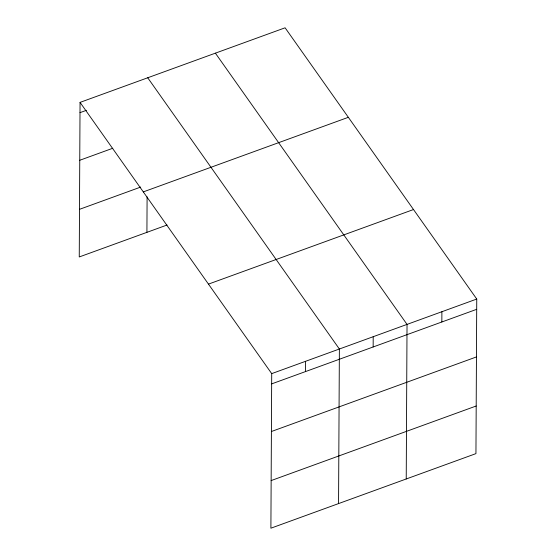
<?xml version="1.0" encoding="UTF-8"?>
<svg xmlns="http://www.w3.org/2000/svg" width="556" height="556" viewBox="0 0 556 556"><rect width="100%" height="100%" fill="white"/><g stroke="black" fill="none" stroke-linecap="round" stroke-linejoin="round"><path stroke-width="0.83" d="M80.057 102.387L271.71 373.625L270.897 528.2L475.943 453.62L476.749 299.045L285.103 27.8L80.057 102.387L79.251 256.955L167.05 225.02M146.916 232.345L147.097 196.845M305.487 371.589L305.543 361.317M338.562 503.59L339.375 349.015L147.722 77.77M373.152 346.972L373.208 336.707M406.227 478.973L407.034 324.398L215.387 53.161M441.839 321.987L441.895 311.721M80.001 112.653L86.451 110.303M79.758 160.274L112.785 148.257M79.501 209.334L140.717 187.066M143.302 191.896L348.348 117.309M208.465 284.116L413.504 209.536M271.71 373.625L476.749 299.045M271.655 383.89L476.7 309.31M271.404 431.512L476.45 356.931M271.147 480.579L476.193 405.998"/></g></svg>
